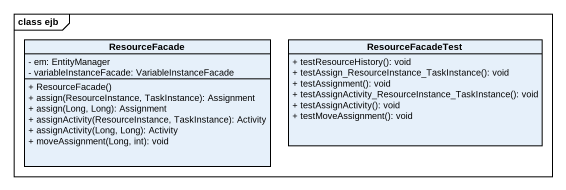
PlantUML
@startuml
mainframe class ejb
hide circle
hide empty members
skinparam classAttributeIconSize 0
class ResourceFacade {
  - em: EntityManager
  - variableInstanceFacade: VariableInstanceFacade
  + ResourceFacade()
  + assign(ResourceInstance, TaskInstance): Assignment
  + assign(Long, Long): Assignment
  + assignActivity(ResourceInstance, TaskInstance): Activity
  + assignActivity(Long, Long): Activity
  + moveAssignment(Long, int): void
}
class ResourceFacadeTest {
  + testResourceHistory(): void
  + testAssign_ResourceInstance_TaskInstance(): void
  + testAssignment(): void
  + testAssignActivity_ResourceInstance_TaskInstance(): void
  + testAssignActivity(): void
  + testMoveAssignment(): void
}
@enduml
